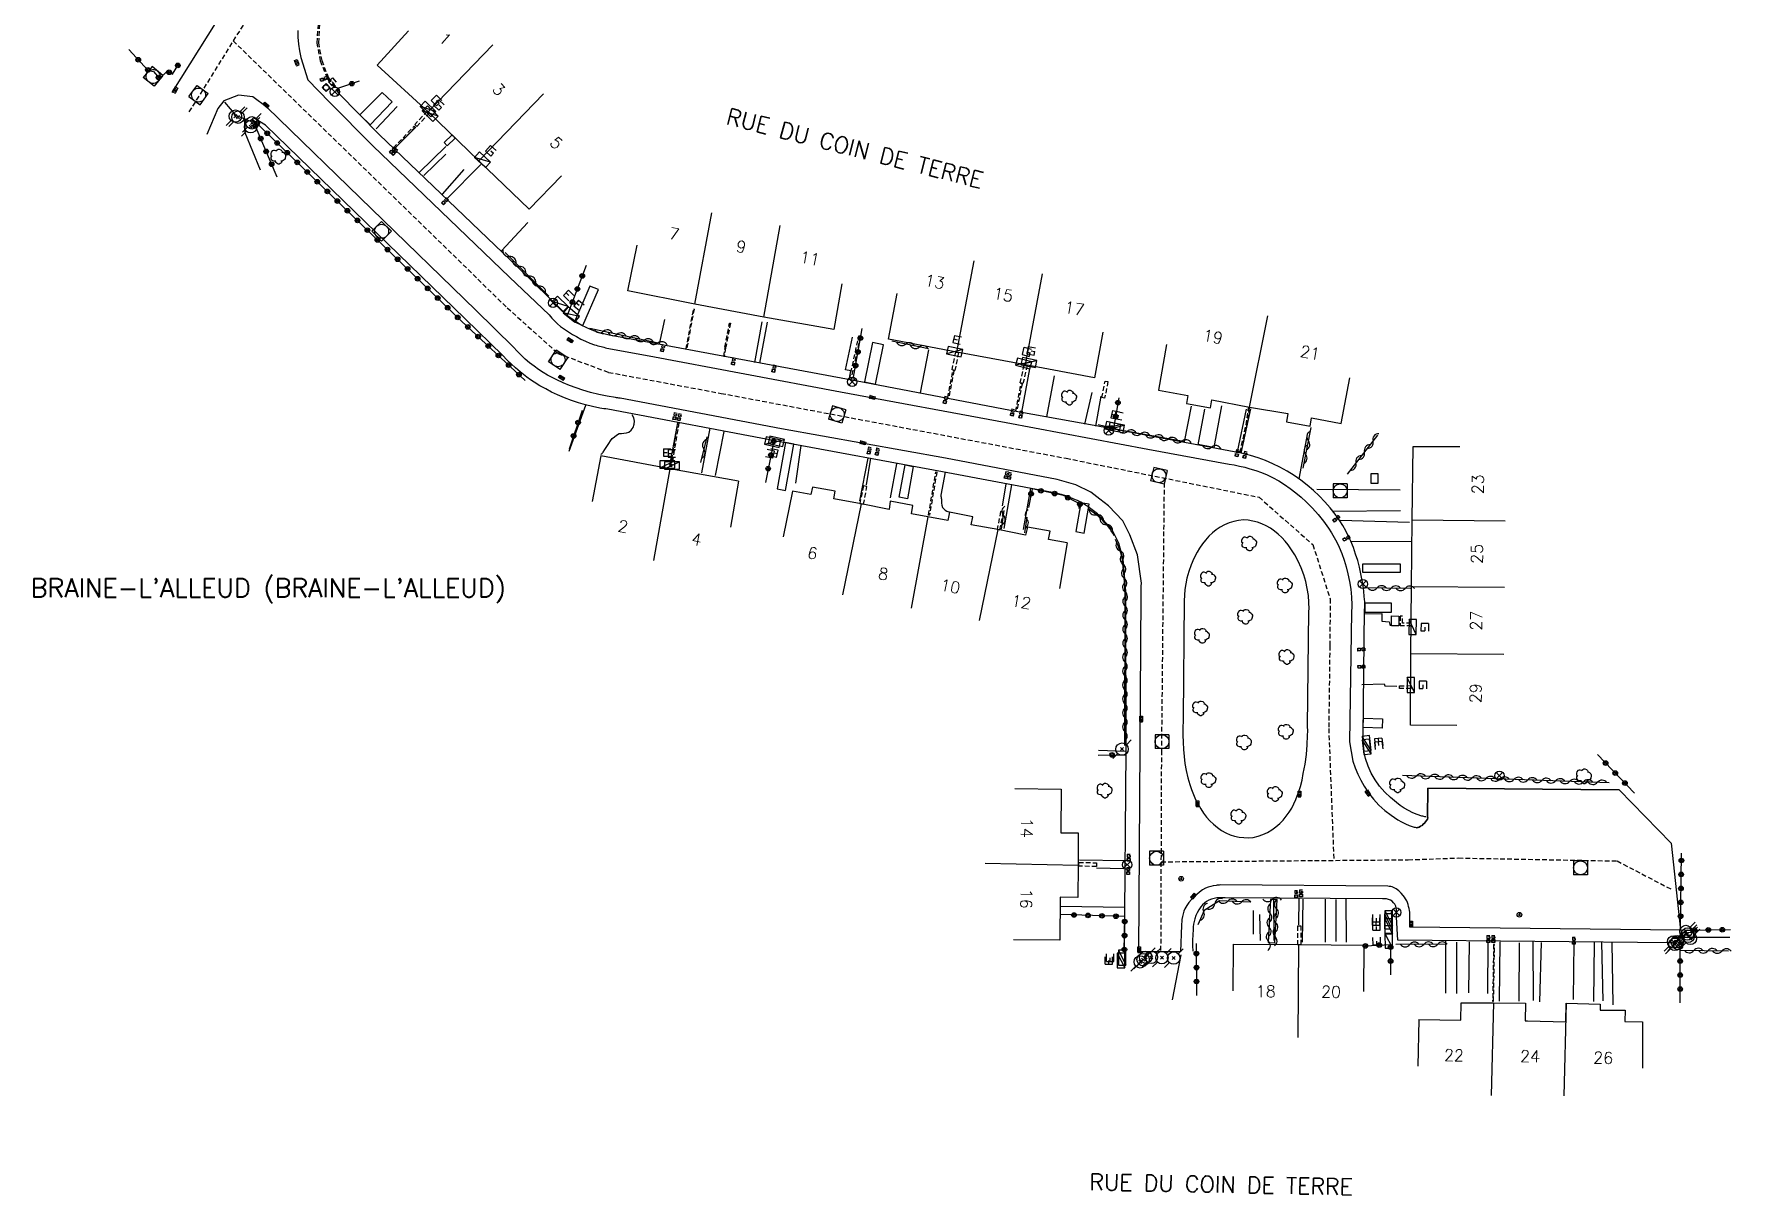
# Model space of a CAD drawing. Header units: millimetres. Extents: x 150015 to 151000, y 151000 to 152000.
# Drawn here: x 150015.1 to 150197.6, y 151672.1 to 151796.9 of the extents above; entities that cross this region are included whole.
import ezdxf
from ezdxf.enums import TextEntityAlignment as Align

# ---------------------------------------------------------------- set-up
doc = ezdxf.new("R2010")
doc.units = ezdxf.units.MM
doc.linetypes.add('DASHED', pattern=[0.75, 0.5, -0.25])
doc.layers.get('0').update_dxf_attribs({"linetype": 'CONTINUOUS'})
for name, color, linetype in [('W0001', 6, 'DASHED'), ('W0006', 2, 'CONTINUOUS'), ('W0008', 7, 'CONTINUOUS'), ('W0014', 7, 'CONTINUOUS'), ('W0015', 2, 'CONTINUOUS'), ('W0017', 7, 'CONTINUOUS'), ('W0061', 7, 'CONTINUOUS'), ('W0100', 7, 'CONTINUOUS'), ('W0105', 7, 'CONTINUOUS'), ('W0112', 1, 'DASHED'), ('W0113', 2, 'DASHED'), ('W0300', 7, 'CONTINUOUS'), ('W0310', 3, 'CONTINUOUS'), ('W0322', 7, 'CONTINUOUS'), ('W0400', 7, 'CONTINUOUS'), ('W0412', 7, 'CONTINUOUS'), ('W0420', 7, 'CONTINUOUS'), ('W0425', 7, 'CONTINUOUS'), ('W0430', 7, 'CONTINUOUS'), ('W0432', 7, 'CONTINUOUS'), ('W0469', 7, 'CONTINUOUS'), ('W0473', 7, 'CONTINUOUS'), ('W0856', 7, 'CONTINUOUS'), ('W0980', 7, 'CONTINUOUS'), ('W0989', 7, 'CONTINUOUS'), ('W0991', 7, 'CONTINUOUS'), ('W1102', 7, 'CONTINUOUS')]:
    doc.layers.add(name, color=color, linetype=linetype)
doc.styles.get("Standard").update_dxf_attribs({"font": 'romans.shx', "width": 0.85})

# ---------------------------------------------------------------- blocks, each defined once
blk = doc.blocks.new('T400')
for p, q in [((-0.15, 0.3), (0.15, 0.3)), ((-0.15, -0.25), (-0.15, 0.3)), ((-0.15, 0.15), (0.15, 0.15)), ((-0.15, 0), (0.15, 0)), ((0.15, 0.3), (0.15, -0.25)), ((-0.15, -0.15), (0.15, -0.15)), ((-0.15, -0.25), (-0.15, -0.3)), ((-0.15, -0.3), (0.15, -0.3)), ((0.15, -0.3), (0.15, -0.25))]:
    blk.add_line(p, q)
blk = doc.blocks.new('T420')
for p, q in [((0.75, 0.75), (-0.75, 0.75)), ((-0.75, 0.75), (-0.75, -0.75)), ((0.75, 0.75), (0.75, -0.75)), ((0.75, -0.75), (-0.75, -0.75))]:
    blk.add_line(p, q)
blk.add_ellipse((0, 0), major_axis=(-0.53, 0.53), ratio=1, start_param=3.926991, end_param=10.210176)
blk = doc.blocks.new('T469')
at = {"color": 0, "linetype": 'Continuous', "flags": 128}
for points in [[(-0.35, 0.35), (0.35, -0.35)], [(-0.35, -0.35), (0.35, 0.35)]]:
    blk.add_lwpolyline(points, dxfattribs=at)
at = {"color": 0, "linetype": 'Continuous'}
blk.add_circle((0, 0), 0.5, dxfattribs=at)
blk = doc.blocks.new('T300')
for p, q in [((-0.8, 0.51), (-0.86, 0.34)), ((-0.86, 0.34), (-0.86, 0.17)), ((-0.86, 0.17), (-0.74, 0.06)), ((-0.69, 0.63), (-0.8, 0.51)), ((-0.8, -0.06), (-0.74, 0.06)), ((-0.74, 0.06), (-0.69, 0.11)), ((-0.57, 0.69), (-0.69, 0.63)), ((-0.46, 0.69), (-0.57, 0.69)), ((-0.29, 0.63), (-0.46, 0.69)), ((-0.29, 0.63), (-0.17, 0.74)), ((-0.23, 0.57), (-0.29, 0.63)), ((-0.17, 0.74), (-0.06, 0.8)), ((-0.06, 0.8), (0.06, 0.8)), ((0.06, 0.8), (0.23, 0.74)), ((0.23, 0.74), (0.34, 0.63)), ((0.34, 0.63), (0.4, 0.51)), ((0.46, 0.46), (0.34, 0.46)), ((0.4, 0.51), (0.4, 0.46)), ((0.57, 0.4), (0.46, 0.46)), ((0.57, 0.4), (0.69, 0.29)), ((0.69, 0.29), (0.74, 0.17)), ((0.74, 0.06), (0.69, -0.17)), ((0.74, 0.17), (0.74, 0.06)), ((-0.8, -0.17), (-0.8, -0.06)), ((-0.8, -0.23), (-0.8, -0.17)), ((-0.74, -0.34), (-0.8, -0.23)), ((-0.69, -0.4), (-0.74, -0.34)), ((-0.51, -0.46), (-0.69, -0.4)), ((-0.4, -0.46), (-0.51, -0.46)), ((-0.4, -0.46), (-0.34, -0.46)), ((-0.34, -0.46), (-0.34, -0.4)), ((-0.34, -0.51), (-0.34, -0.46)), ((-0.29, -0.63), (-0.34, -0.51)), ((-0.17, -0.74), (-0.29, -0.63)), ((-0.06, -0.8), (-0.17, -0.74)), ((0.06, -0.8), (-0.06, -0.8)), ((0.17, -0.74), (0.06, -0.8)), ((0.23, -0.69), (0.17, -0.74)), ((0.29, -0.46), (0.23, -0.46)), ((0.29, -0.63), (0.23, -0.69)), ((0.46, -0.4), (0.29, -0.46)), ((0.34, -0.51), (0.29, -0.63)), ((0.34, -0.51), (0.34, -0.46)), ((0.57, -0.34), (0.46, -0.4)), ((0.63, -0.29), (0.57, -0.34)), ((0.69, -0.17), (0.63, -0.29))]:
    blk.add_line(p, q)
blk = doc.blocks.new('T430')
at = {"flags": 128}
for points in [[(-0.4, 2.1), (0.4, 2.1)], [(-0.4, 2.1), (-0.4, 1.3)], [(0.8, 0.8), (-0.8, 0.8)], [(-0.8, 0.8), (-0.8, 0)], [(0.8, 0.8), (-0.8, 0)], [(-0.8, 0), (0.8, 0)], [(-0.4, 1.7), (0, 1.7)], [(-0.4, 1.3), (0.4, 1.3)], [(0.8, 0), (0.8, 0.8)]]:
    blk.add_lwpolyline(points, dxfattribs=at)
blk = doc.blocks.new('T425')
for p, q in [((-0.15, 0.6), (0.15, 0.6)), ((-0.15, 0.6), (-0.15, 0.3)), ((-0.15, 0.3), (0.15, 0.3)), ((-0.15, 0.15), (0.15, 0.15)), ((-0.15, -0.15), (-0.15, 0.15)), ((0, 0.45), (0.15, 0.45)), ((0.15, 0.45), (0.15, 0.3)), ((0.15, 0.15), (0.15, -0.15)), ((0.15, -0.15), (-0.15, -0.15))]:
    blk.add_line(p, q)
blk.add_ellipse((0, 0), major_axis=(-0.106, 0.106), ratio=1, start_param=3.926991, end_param=10.210176)
blk = doc.blocks.new('T473')
for p, q in [((-0.166667, 0.166667), (0.166667, -0.166667)), ((-0.166667, -0.166667), (0.166667, 0.166667)), ((0.500001, 0.500001), (1.000002, 1.000002)), ((-1.000002, -1.000002), (-0.500001, -0.500001))]:
    blk.add_line(p, q)
blk.add_ellipse((0, 0), major_axis=(0.471405, 0.471405), ratio=1, start_param=5.4977871438, end_param=11.780972451)
blk = doc.blocks.new('T432')
at = {"flags": 128}
for points in [[(-0.4, 2.1), (-0.4, 1.3)], [(-0.39, 2.1), (0.41, 2.1)], [(0.8, 0.8), (-0.8, 0.8)], [(-0.8, 0.8), (-0.8, 0)], [(0.8, 0.8), (-0.8, 0)], [(-0.8, 0), (0.8, 0)], [(-0.4, 1.3), (0.4, 1.3)], [(0, 1.7), (0.4, 1.7)], [(0.4, 1.3), (0.4, 1.7)], [(0.8, 0), (0.8, 0.8)]]:
    blk.add_lwpolyline(points, dxfattribs=at)
blk = doc.blocks.new('T412')
for p, q in [((-0.3, 1.2), (0.3, 1.2)), ((-0.3, 1.2), (-0.3, 0.6)), ((-0.3, 0.6), (0.3, 0.6)), ((-0.3, 0.3), (0.3, 0.3)), ((-0.3, -0.3), (-0.3, 0.3)), ((0, 0.9), (0.3, 0.9)), ((0.3, 0.9), (0.3, 0.6)), ((0.3, 0.3), (0.3, -0.3)), ((0.3, -0.3), (-0.3, -0.3))]:
    blk.add_line(p, q)
blk.add_ellipse((0, 0), major_axis=(0.212, 0.212), ratio=1, start_param=5.497787, end_param=11.780972)
blk = doc.blocks.new('T856')
for p, q in [((-0.125, 0), (0.125, 0)), ((0, 0.125), (0, -0.125))]:
    blk.add_line(p, q)
blk.add_ellipse((0, 0), major_axis=(-0.177, 0.177), ratio=1, start_param=3.9269908, end_param=10.2101761)
blk = doc.blocks.new('t310o')
at = {"color": 0, "linetype": 'Continuous'}
for centre, start, end in [((-0.5, 0.38), 216.8699, 323.1304), ((0.5, -0.37), 36.8699, 143.1303)]:
    blk.add_arc(centre, 0.625, start, end, dxfattribs=at)
blk = doc.blocks.new('t322o')
at = {"color": 0, "linetype": 'Continuous'}
for radius in [0.25, 0.15]:
    blk.add_circle((0, 0), radius, dxfattribs=at)

msp = doc.modelspace()

# ---------------------------------------------------------------- linework, layer by layer
at = {"layer": 'W0001'}
for points in [[(150087.75, 151897.91), (150084.83, 151890.53), (150082.06, 151880.14), (150078.79, 151868.76), (150074.66, 151857.94), (150068.38, 151845.97), (150063.14, 151837.94), (150057.81, 151830.46), (150055.17, 151828.43), (150050.96, 151821.24), (150050.29, 151818.23), (150031.74, 151788.48)], [(150036.53, 151796.17), (150066.01, 151767.47), (150071.46, 151762.56), (150076.91, 151760.53), (150089.01, 151758.27), (150126.12, 151751.29), (150146.87, 151747.1), (150152.65, 151742.01), (150154.52, 151736.16), (150154.48, 151731.11), (150154.36, 151722.24), (150154.91, 151708.05)], [(150136.32, 151698.37), (150136.4, 151719.65), (150136.7, 151749.15)], [(150136.35, 151707.9), (150162.9, 151708.12), (150168.32, 151708.31), (150185.38, 151707.99), (150191.16, 151704.97)]]:
    msp.add_lwpolyline(points, dxfattribs=at)
at = {"layer": 'W0006'}
msp.add_lwpolyline([(150185.61, 151715.65), (150165.01, 151715.82), (150165, 151712.67), (150165.01, 151712.66), (150165.02, 151712.64), (150165.02, 151712.63), (150165.03, 151712.61), (150164.97, 151712.47), (150164.88, 151712.33), (150164.76, 151712.2), (150164.65, 151712.07), (150164.53, 151711.95), (150164.4, 151711.82), (150164.25, 151711.72), (150164.1, 151711.63), (150164.04, 151711.61), (150163.98, 151711.59), (150163.91, 151711.58), (150163.85, 151711.57)], dxfattribs=at)
at = {"layer": 'W0008'}
for points in [[(150029.98, 151790.62), (150038.49, 151804.24)], [(150043.47, 151797.29), (150043.49, 151796.56), (150043.55, 151795.83), (150043.66, 151795.11), (150043.81, 151794.4), (150044.57, 151791.98), (150046.89, 151789.57), (150051.55, 151784.88), (150066.24, 151770.76), (150070.5, 151766.7), (150070.8, 151766.37), (150071.1, 151766.06), (150071.42, 151765.76), (150071.75, 151765.47), (150072.16, 151765.17), (150072.59, 151764.88), (150073.02, 151764.61), (150073.47, 151764.37), (150073.93, 151764.11), (150074.41, 151763.88), (150074.9, 151763.68), (150075.4, 151763.49), (150075.58, 151763.44), (150075.75, 151763.39), (150075.92, 151763.34), (150076.1, 151763.3), (150076.25, 151763.26), (150076.41, 151763.22), (150076.56, 151763.18), (150076.72, 151763.14), (150081.28, 151762.3), (150101.85, 151758.45), (150119.66, 151755.12), (150134.9, 151752.27), (150143.64, 151750.67), (150144.21, 151750.57), (150144.78, 151750.45), (150145.34, 151750.32), (150145.89, 151750.16), (150146.52, 151749.97), (150147.13, 151749.75), (150147.74, 151749.5), (150148.33, 151749.22), (150148.98, 151748.86), (150149.62, 151748.46), (150150.23, 151748.04), (150150.83, 151747.58), (150151.4, 151747.1), (150151.95, 151746.59), (150152.61, 151745.94), (150153.23, 151745.25), (150153.81, 151744.52), (150154.35, 151743.77), (150154.67, 151743.28), (150154.96, 151742.77), (150155.24, 151742.26), (150155.49, 151741.73), (150155.78, 151741.04), (150156.04, 151740.33), (150156.25, 151739.61), (150156.43, 151738.88), (150156.61, 151738.05), (150156.74, 151737.22), (150156.82, 151736.37), (150156.85, 151735.52), (150156.84, 151735.33), (150156.83, 151735.14), (150156.82, 151734.95), (150156.81, 151734.76), (150156.61, 151720.81), (150156.97, 151718.71), (150157.22, 151718.02), (150157.5, 151717.34), (150157.81, 151716.68), (150158.16, 151716.03), (150158.64, 151715.31), (150159.17, 151714.63), (150159.76, 151714), (150160.4, 151713.42), (150161.08, 151712.9), (150161.81, 151712.43), (150162.2, 151712.2), (150162.61, 151712), (150163.03, 151711.82), (150163.46, 151711.66), (150163.56, 151711.64), (150163.65, 151711.61), (150163.75, 151711.59), (150163.85, 151711.57), (150163.91, 151711.58), (150163.98, 151711.59), (150164.04, 151711.61), (150164.1, 151711.63), (150164.25, 151711.72), (150164.4, 151711.82), (150164.53, 151711.95), (150164.65, 151712.07), (150164.76, 151712.2), (150164.88, 151712.33), (150164.97, 151712.47), (150165.03, 151712.61), (150165.02, 151712.63), (150165.02, 151712.64), (150165.01, 151712.66), (150165, 151712.67), (150165.01, 151715.82), (150185.61, 151715.65), (150191.2, 151709.89), (150192.19, 151700.54), (150163.1, 151700.86), (150163.1, 151702.37), (150163.09, 151702.44), (150163.07, 151702.52), (150163.05, 151702.59), (150163.04, 151702.67), (150163, 151702.88), (150162.96, 151703.09), (150162.9, 151703.3), (150162.84, 151703.51), (150162.75, 151703.72), (150162.63, 151703.91), (150162.51, 151704.1), (150162.37, 151704.27), (150162.15, 151704.54), (150161.91, 151704.78), (150161.63, 151704.98), (150161.33, 151705.15), (150161.18, 151705.2), (150161.03, 151705.24), (150160.88, 151705.26), (150160.72, 151705.28), (150142.68, 151705.41), (150142.57, 151705.4), (150142.46, 151705.38), (150142.35, 151705.37), (150142.24, 151705.35), (150141.95, 151705.31), (150141.67, 151705.24), (150141.38, 151705.16), (150141.11, 151705.06), (150140.77, 151704.87), (150140.46, 151704.65), (150140.17, 151704.4), (150139.9, 151704.13), (150139.6, 151703.85), (150139.33, 151703.54), (150139.09, 151703.21), (150138.88, 151702.86), (150138.78, 151702.58), (150138.69, 151702.3), (150138.63, 151702.01), (150138.58, 151701.71), (150138.56, 151701.56), (150138.55, 151701.4), (150138.54, 151701.25), (150138.53, 151701.09), (150138.43, 151698.23), (150133.94, 151698.21), (150134.08, 151720.27), (150134.18, 151736.58), (150134.18, 151736.9), (150134.19, 151737.22), (150134.2, 151737.54), (150134.22, 151737.86), (150133.81, 151740.92), (150132.97, 151743.04), (150132.22, 151744.57), (150130.69, 151746.18), (150129.73, 151746.91), (150128.78, 151747.63), (150127.16, 151748.44), (150125.15, 151748.99), (150113.13, 151751.29), (150095.52, 151754.47), (150091.18, 151755.29), (150086.83, 151756.1), (150082.49, 151756.92), (150078.14, 151757.74), (150078.02, 151757.76), (150077.89, 151757.78), (150077.76, 151757.8), (150077.64, 151757.82), (150076.75, 151757.97), (150075.86, 151758.16), (150074.98, 151758.37), (150074.12, 151758.62), (150073.41, 151758.86), (150072.71, 151759.12), (150072.02, 151759.41), (150071.34, 151759.72), (150070.84, 151759.97), (150070.34, 151760.24), (150069.86, 151760.52), (150069.38, 151760.83), (150068.89, 151761.18), (150068.41, 151761.55), (150067.95, 151761.95), (150067.51, 151762.36), (150067.09, 151762.8), (150066.69, 151763.25), (150062.64, 151767.21), (150040.18, 151788.99), (150038.63, 151790.16), (150037.11, 151790.32), (150035.52, 151789.74), (150034.87, 151788.9), (150033.7, 151786.11)]]:
    msp.add_lwpolyline(points, dxfattribs=at)
at = {"layer": 'W0014'}
for points in [[(150164.8, 151712.73), (150164.7, 151712.75), (150164.59, 151712.77), (150164.49, 151712.79), (150164.38, 151712.82), (150163.89, 151712.98), (150163.4, 151713.18), (150162.94, 151713.41), (150162.49, 151713.67), (150162.06, 151713.96), (150161.64, 151714.28), (150160.99, 151714.8), (150160.38, 151715.38), (150159.84, 151716.02), (150159.35, 151716.7), (150158.94, 151717.43), (150158.6, 151718.19), (150158.33, 151718.99), (150158.14, 151719.8), (150158.09, 151720.22), (150158.06, 151720.64), (150158.06, 151721.06), (150158.07, 151721.48), (150158.22, 151735.02), (150158.23, 151735.23), (150158.23, 151735.43), (150158.23, 151735.64), (150158.23, 151735.85), (150158.19, 151736.42), (150158.14, 151736.99), (150158.06, 151737.56), (150157.97, 151738.13), (150157.83, 151738.86), (150157.67, 151739.57), (150157.48, 151740.29), (150157.26, 151740.99), (150157.01, 151741.69), (150156.74, 151742.37), (150156.47, 151742.94), (150156.19, 151743.5), (150155.88, 151744.05), (150155.55, 151744.58), (150155.05, 151745.29), (150154.52, 151745.97), (150153.95, 151746.62), (150153.35, 151747.24), (150152.71, 151747.83), (150152.05, 151748.39), (150151.35, 151748.93), (150150.63, 151749.44), (150149.88, 151749.91), (150149.1, 151750.34), (150148.34, 151750.71), (150147.56, 151751.04), (150146.76, 151751.34), (150145.95, 151751.59), (150145.51, 151751.71), (150145.08, 151751.82), (150144.64, 151751.92), (150144.2, 151752), (150129.15, 151754.8), (150120.13, 151756.43), (150103.47, 151759.61), (150082.05, 151763.58), (150076.97, 151764.53), (150076.82, 151764.56), (150076.68, 151764.59), (150076.53, 151764.62), (150076.38, 151764.66), (150076.27, 151764.68), (150076.16, 151764.71), (150076.05, 151764.74), (150075.94, 151764.77), (150075.44, 151764.94), (150074.96, 151765.13), (150074.48, 151765.34), (150074.02, 151765.58), (150073.55, 151765.86), (150073.09, 151766.16), (150072.64, 151766.49), (150072.22, 151766.84), (150067.19, 151771.79), (150052.22, 151786.12), (150047.88, 151790.52)], [(150132.38, 151698.07), (150132.59, 151719.86), (150132.55, 151736.03), (150132.55, 151736.3), (150132.54, 151736.63), (150132.54, 151736.79), (150132.53, 151737), (150132.26, 151740.39), (150131.79, 151742.15), (150131.03, 151743.68), (150129.51, 151745.3), (150128.64, 151745.96), (150128.49, 151746.06), (150128.35, 151746.16), (150128.2, 151746.26), (150128.05, 151746.36), (150127.69, 151746.56), (150127.33, 151746.74), (150126.95, 151746.91), (150126.57, 151747.07), (150126.1, 151747.24), (150125.62, 151747.38), (150125.13, 151747.5), (150124.64, 151747.6), (150112.83, 151749.82), (150095.35, 151753.07), (150076.83, 151756.56), (150076.62, 151756.59), (150076.4, 151756.62), (150076.19, 151756.65), (150075.97, 151756.69), (150075.19, 151756.84), (150074.42, 151757.03), (150073.66, 151757.26), (150072.91, 151757.51), (150072.16, 151757.79), (150071.43, 151758.11), (150070.78, 151758.41), (150070.15, 151758.74), (150069.52, 151759.09), (150068.91, 151759.46), (150068.52, 151759.73), (150068.13, 151760.01), (150067.75, 151760.3), (150067.38, 151760.6), (150066.89, 151761.01), (150066.42, 151761.44), (150065.96, 151761.88), (150065.52, 151762.34), (150061.49, 151766.3), (150040.01, 151787.11), (150038.71, 151787.9), (150038.33, 151787.53), (150036.86, 151788.14), (150035.64, 151789.59)], [(150191.25, 151699.18), (150161.78, 151699.46), (150161.65, 151701.94), (150161.66, 151702.04), (150161.66, 151702.14), (150161.66, 151702.24), (150161.66, 151702.33), (150161.66, 151702.54), (150161.65, 151702.74), (150161.62, 151702.94), (150161.57, 151703.13), (150161.47, 151703.33), (150161.34, 151703.5), (150161.18, 151703.65), (150161, 151703.77), (150160.8, 151703.86), (150160.59, 151703.91), (150160.38, 151703.93), (150160.16, 151703.91), (150143.23, 151704.02), (150143.08, 151704.03), (150142.93, 151704.03), (150142.78, 151704.04), (150142.62, 151704.03), (150142.33, 151704.01), (150142.04, 151703.97), (150141.76, 151703.89), (150141.48, 151703.79), (150141.23, 151703.64), (150141, 151703.46), (150140.78, 151703.26), (150140.59, 151703.04), (150140.38, 151702.75), (150140.21, 151702.43), (150140.06, 151702.11), (150139.95, 151701.77), (150139.88, 151701.48), (150139.83, 151701.2), (150139.8, 151700.91), (150139.78, 151700.62), (150139.73, 151700.04), (150139.71, 151699.46), (150139.72, 151698.88), (150139.76, 151698.3)]]:
    msp.add_lwpolyline(points, dxfattribs=at)
at = {"layer": 'W0015'}
msp.add_lwpolyline([(150152.1, 151721.98), (150152.09, 151722.45), (150152.24, 151734.86), (150152.25, 151735.1), (150152.25, 151735.33), (150152.24, 151735.56), (150152.24, 151735.79), (150152.17, 151736.55), (150152.06, 151737.3), (150151.9, 151738.04), (150151.68, 151738.77), (150151.41, 151739.5), (150151.09, 151740.21), (150150.72, 151740.89), (150150.29, 151741.54), (150149.99, 151741.97), (150149.66, 151742.38), (150149.31, 151742.77), (150148.92, 151743.13), (150148.52, 151743.46), (150148.09, 151743.77), (150147.65, 151744.03), (150147.18, 151744.24), (150146.7, 151744.42), (150146.2, 151744.54), (150145.69, 151744.62), (150145.18, 151744.66), (150144.66, 151744.6), (150144.15, 151744.5), (150143.65, 151744.35), (150143.16, 151744.15), (150142.7, 151743.9), (150142.26, 151743.61), (150141.85, 151743.27), (150141.47, 151742.9), (150141.11, 151742.5), (150140.78, 151742.08), (150140.48, 151741.64), (150140.22, 151741.18), (150139.87, 151740.51), (150139.56, 151739.83), (150139.31, 151739.12), (150139.11, 151738.4), (150138.99, 151737.79), (150138.89, 151737.18), (150138.84, 151736.57), (150138.82, 151735.95), (150138.7, 151723.43), (150138.69, 151723.15), (150138.69, 151722.86), (150138.68, 151722.57), (150138.68, 151722.28), (150138.68, 151721.52), (150138.69, 151720.75), (150138.73, 151719.99), (150138.8, 151719.22), (150138.9, 151718.46), (150139.04, 151717.7), (150139.22, 151716.94), (150139.44, 151716.2), (150139.61, 151715.66), (150139.82, 151715.12), (150140.05, 151714.6), (150140.31, 151714.1), (150140.6, 151713.6), (150140.91, 151713.13), (150141.23, 151712.7), (150141.59, 151712.3), (150141.97, 151711.93), (150142.39, 151711.59), (150142.83, 151711.28), (150143.29, 151711.01), (150143.75, 151710.81), (150144.23, 151710.66), (150144.72, 151710.55), (150145.22, 151710.5), (150145.72, 151710.49), (150146.22, 151710.52), (150146.76, 151710.65), (150147.27, 151710.83), (150147.77, 151711.05), (150148.24, 151711.33), (150148.68, 151711.65), (150149.09, 151712.01), (150149.45, 151712.39), (150149.79, 151712.8), (150150.1, 151713.22), (150150.38, 151713.67), (150150.62, 151714.13), (150150.84, 151714.61), (150151.09, 151715.29), (150151.31, 151715.99), (150151.49, 151716.69), (150151.63, 151717.4), (150151.82, 151718.41), (150151.96, 151719.43), (150152.05, 151720.46), (150152.09, 151721.48)], close=True, dxfattribs=at)
at = {"layer": 'W0017'}
for points in [[(150054.17, 151789.1), (150051.91, 151786.7)], [(150053.89, 151784.61), (150056.16, 151786.88)], [(150056.55, 151782.01), (150059.4, 151784.82)], [(150057.03, 151781.68), (150059.39, 151783.98)], [(150059.48, 151779.15), (150063.18, 151782.89)], [(150059.04, 151779.68), (150061.38, 151782.34)], [(150065.4, 151773.6), (150068.23, 151776.64)], [(150082.37, 151763.55), (150082.94, 151766.22)], [(150092.63, 151761.58), (150093.42, 151765.97)], [(150093.18, 151761.5), (150094, 151765.94)], [(150102.81, 151759.9), (150102.98, 151760.68), (150102.39, 151760.79), (150103.13, 151764.32)], [(150110.47, 151758.31), (150111.34, 151762.95)], [(150121.35, 151756.26), (150122.23, 151760.89)], [(150124.04, 151755.76), (150124.87, 151760.16)], [(150074.42, 151756.98), (150072.64, 151752.01)], [(150128.13, 151754.97), (150128.91, 151758.35)], [(150129.32, 151754.74), (150129.89, 151757.97)], [(150142.03, 151752.45), (150142.87, 151756.93)], [(150076.08, 151751.69), (150076.14, 151751.75), (150076.2, 151751.82), (150076.26, 151751.88), (150076.33, 151751.94), (150076.52, 151752.25), (150076.72, 151752.56), (150076.92, 151752.87), (150077.11, 151753.17), (150077.31, 151753.4), (150077.53, 151753.61), (150077.77, 151753.79), (150078.03, 151753.94), (150078.3, 151753.96), (150078.56, 151753.99), (150078.82, 151754.03), (150079.07, 151754.08), (150079.35, 151754.31), (150079.56, 151754.6), (150079.67, 151754.94), (150079.7, 151755.29), (150079.62, 151755.64), (150079.46, 151755.96)], [(150084.33, 151755.1), (150083.45, 151750.53)], [(150139.58, 151756.88), (150138.82, 151753.07)], [(150140.33, 151752.73), (150141.02, 151756.56)], [(150144.56, 151751.97), (150145.51, 151756.57)], [(150144.95, 151751.85), (150146, 151756.6)], [(150087.8, 151754.51), (150086.89, 151749.72)], [(150088.42, 151749.44), (150089.33, 151754.17)], [(150151.19, 151749.07), (150152.11, 151754.01)], [(150097.59, 151752.65), (150097, 151748.61)], [(150104.8, 151751.29), (150103.89, 151746.73)], [(150105.09, 151751.3), (150104.61, 151748.42)], [(150107.86, 151750.7), (150107.2, 151747.02)], [(150113.1, 151749.78), (150112.64, 151747.31), (150112.65, 151747.21), (150112.67, 151747.11), (150112.69, 151747.01), (150112.71, 151746.91), (150112.7, 151746.68), (150112.72, 151746.45), (150112.76, 151746.23), (150112.82, 151746.01), (150112.95, 151745.84), (150113.11, 151745.7), (150113.29, 151745.59), (150113.49, 151745.52)], [(150119.64, 151748.51), (150119.23, 151746.18)], [(150120.24, 151748.42), (150119.42, 151743.75)], [(150122.29, 151748.06), (150121.5, 151743.64)], [(150162.04, 151747.87), (150153.08, 151747.92)], [(150154.79, 151745.59), (150162.1, 151745.66)], [(150163.06, 151744.38), (150155.59, 151744.6)], [(150156.74, 151742.37), (150163.22, 151742.33)], [(150158.25, 151734.55), (150160.09, 151734.6), (150160.09, 151733.77), (150160.87, 151733.71), (150160.96, 151733.26)], [(150157.94, 151726.96), (150160.32, 151727.05), (150160.38, 151726.81), (150161.7, 151726.8)], [(150132.54, 151708), (150127.57, 151708.08)], [(150132.34, 151707.15), (150129.38, 151707.23)], [(150148.5, 151699.44), (150148.46, 151703.97)], [(150151.14, 151703.97), (150151.12, 151701.12)], [(150132.44, 151702.98), (150125.48, 151703.11)], [(150146.24, 151702.67), (150146.23, 151700.13)], [(150147.02, 151699.43), (150146.94, 151702.24)], [(150151.55, 151699.27), (150151.6, 151703.89)], [(150153.97, 151703.88), (150153.97, 151699.27)], [(150155.18, 151699.32), (150155.18, 151703.84)], [(150156.19, 151703.94), (150156.25, 151699.27)], [(150166.92, 151699.37), (150166.92, 151693.77)], [(150168.15, 151693.74), (150168.13, 151699.25)], [(150169.47, 151699.3), (150169.4, 151693.8)], [(150171.47, 151693.75), (150171.51, 151699.3)], [(150172.75, 151699.31), (150172.68, 151692.93)], [(150174.85, 151692.91), (150174.87, 151699.19)], [(150176.32, 151699.32), (150176.35, 151692.99)], [(150177.08, 151692.83), (150177.25, 151699.21)], [(150180.73, 151699.27), (150180.64, 151693.09)], [(150182.86, 151692.88), (150182.96, 151699.21)], [(150183.7, 151699.21), (150183.84, 151692.96)], [(150184.94, 151692.53), (150184.86, 151699.23)]]:
    msp.add_lwpolyline(points, dxfattribs=at)
for points in [[(150105.63, 151759.27), (150106.48, 151763.49), (150105.3, 151763.73), (150104.45, 151759.51)], [(150109.68, 151750.42), (150109.04, 151746.93), (150108.15, 151747.1), (150108.8, 151750.58)]]:
    msp.add_lwpolyline(points, close=True, dxfattribs=at)
at = {"layer": 'W0061'}
for points in [[(150037.74, 151787.74), (150037.8, 151786.31), (150039.43, 151782.32)], [(150129.6, 151719.89), (150132.5, 151719.81)], [(150191.41, 151699.78), (150197.49, 151699.8)], [(150138.47, 151697.91), (150137.53, 151693.06)]]:
    msp.add_lwpolyline(points, dxfattribs=at)
at = {"layer": 'W0100'}
for points in [[(150055.4, 151797.26), (150052.02, 151793.57), (150057.51, 151788.55), (150062.95, 151783.29), (150068.35, 151778.06), (150071.83, 151781.65)], [(150102.01, 151770.05), (150101.14, 151765.13), (150093.6, 151766.47), (150086.18, 151767.85), (150078.98, 151769.29), (150079.97, 151774.2)], [(150136.93, 151763.53), (150136.05, 151758.61), (150139.21, 151758.04), (150139.06, 151757.19), (150141.63, 151756.72), (150141.79, 151757.57), (150145.85, 151756.8), (150149.98, 151756.12), (150149.83, 151755.21), (150152.35, 151754.74), (150152.5, 151755.65), (150155.7, 151755.03), (150156.62, 151759.94)], [(150076.07, 151751.56), (150075.14, 151746.65)], [(150090.89, 151748.83), (150083.49, 151750.14), (150076.07, 151751.56)], [(150168.15, 151722.57), (150163.15, 151722.59), (150163.19, 151730.29), (150163.26, 151737.52), (150163.34, 151744.66), (150163.46, 151752.54), (150168.46, 151752.54)], [(150090.89, 151748.83), (150090.02, 151743.9)], [(150098.83, 151748.2), (150098.65, 151747.38)], [(150126.24, 151742.21), (150124.21, 151742.57), (150124.4, 151743.44), (150121.95, 151743.9), (150121.76, 151743.02), (150118.78, 151743.64), (150115.9, 151744.12), (150116.08, 151745), (150113.57, 151745.48), (150113.39, 151744.6), (150111.25, 151745), (150109.5, 151745.32), (150109.64, 151746.21), (150107.21, 151746.66), (150107.07, 151745.77), (150104.09, 151746.38), (150101.14, 151746.92), (150101.28, 151747.77), (150098.83, 151748.2)], [(150096.68, 151747.75), (150095.67, 151742.86)], [(150098.65, 151747.38), (150096.68, 151747.75)], [(150126.24, 151742.21), (150125.39, 151737.28)], [(150120.59, 151715.77), (150125.59, 151715.72), (150125.54, 151711.02), (150127.43, 151711.01), (150127.4, 151707.51), (150127.38, 151704.06), (150125.49, 151704.08), (150125.45, 151699.48), (150120.45, 151699.52)], [(150144.07, 151694.04), (150144.13, 151699.03), (150151.12, 151699), (150158.15, 151698.94), (150158.11, 151693.94)], [(150164.04, 151690.94), (150168.58, 151690.86), (150168.61, 151692.74), (150172.09, 151692.72), (150175.53, 151692.69), (150175.49, 151690.79), (150175.74, 151690.79), (150179.85, 151690.71), (150179.9, 151692.69), (150183.56, 151692.6), (150183.55, 151691.96), (150186.23, 151691.94), (150186.2, 151690.72), (150188.12, 151690.71), (150188.12, 151685.71)], [(150164.04, 151690.94), (150163.95, 151685.94)]]:
    msp.add_lwpolyline(points, dxfattribs=at)
at = {"layer": 'W0105'}
for points in [[(150050.17, 151788.22), (150051.28, 151787.14), (150053.62, 151789.63), (150052.56, 151790.62)], [(150059.21, 151785.24), (150059.54, 151784.89), (150060.41, 151785.72), (150060.08, 151786.06)], [(150074.15, 151765.56), (150075.82, 151769.42), (150074.9, 151769.81), (150073.23, 151765.95)], [(150095.94, 151752.98), (150095.04, 151747.99), (150095.93, 151747.83), (150096.83, 151752.82)], [(150158.93, 151748.57), (150158.93, 151749.64), (150159.63, 151749.64), (150159.63, 151748.58)], [(150127.71, 151746.51), (150127.17, 151743.4), (150128.05, 151743.24), (150128.6, 151746.36)], [(150157.98, 151739.05), (150162.07, 151739.05), (150162.07, 151739.9), (150157.99, 151739.9)], [(150158.25, 151734.76), (150161.13, 151734.75), (150161.13, 151735.7), (150158.25, 151735.71)], [(150161.11, 151733.28), (150161.12, 151734.34), (150161.92, 151734.33), (150161.91, 151733.28)], [(150158.11, 151723.34), (150160.13, 151723.28), (150160.1, 151722.28), (150158.08, 151722.34)]]:
    msp.add_lwpolyline(points, close=True, dxfattribs=at)
at = {"layer": 'W0112'}
for points in [[(150104.31, 151748.33), (150103.93, 151746.42), (150104.33, 151746.34), (150104.7, 151748.26)], [(150119.07, 151745.55), (150118.7, 151743.66), (150118.99, 151743.6), (150119.37, 151745.49)], [(150162.03, 151734.3), (150162.03, 151733.32), (150163.22, 151733.32), (150163.22, 151733.57), (150162.28, 151733.57), (150162.28, 151734.3)], [(150161.97, 151726.83), (150163.19, 151726.84), (150163.19, 151726.54), (150161.97, 151726.53)], [(150151, 151700.97), (150151.01, 151699.01), (150151.41, 151699.02), (150151.4, 151700.98)]]:
    msp.add_lwpolyline(points, close=True, dxfattribs=at)
at = {"layer": 'W0113'}
for points in [[(150047.9, 151790.56), (150046.66, 151792.13), (150045.93, 151794.01), (150045.55, 151795.96), (150045.7, 151797.99), (150046.3, 151799.9), (150046.96, 151801.8), (150056.58, 151819.41), (150056.7, 151819.35), (150047.08, 151801.75), (150046.43, 151799.86), (150045.83, 151797.97), (150045.69, 151795.97), (150046.06, 151794.05), (150046.77, 151792.2), (150048, 151790.64)], [(150056.27, 151786.98), (150057.63, 151788.39), (150057.41, 151788.6), (150056.06, 151787.19)], [(150053.76, 151784.68), (150056, 151787.01), (150056.11, 151786.91), (150053.87, 151784.58)], [(150085.25, 151763.04), (150086.05, 151767.35), (150086.1, 151767.34), (150085.3, 151763.03)], [(150089.41, 151763.25), (150089.91, 151765.83), (150090.01, 151765.81), (150089.51, 151763.23)], [(150102.82, 151759.77), (150103.82, 151764.45), (150103.97, 151764.42), (150102.97, 151759.74)], [(150089.3, 151762.23), (150089.45, 151763.17), (150089.5, 151763.16), (150089.35, 151762.22)], [(150113.85, 151760.79), (150114.24, 151762.71), (150114.53, 151762.65), (150114.15, 151760.73)], [(150113.39, 151757.81), (150113.95, 151760.72), (150114.05, 151760.7), (150113.48, 151757.79)], [(150121.18, 151759.39), (150121.62, 151761.34), (150121.92, 151761.27), (150121.48, 151759.33)], [(150120.7, 151756.34), (150121.28, 151759.33), (150121.38, 151759.31), (150120.8, 151756.33)], [(150129.96, 151757.81), (150130.32, 151759.59), (150130.62, 151759.53), (150130.26, 151757.75)], [(150084.46, 151755.11), (150083.68, 151750.38), (150083.58, 151750.4), (150084.36, 151755.13)], [(150144.83, 151751.93), (150145.47, 151754.9), (150145.73, 151756.73), (150145.82, 151756.72), (150145.56, 151754.88), (150144.93, 151751.91)], [(150111.32, 151745.19), (150112.11, 151749.83), (150112.21, 151749.81), (150111.42, 151745.18)], [(150129.38, 151707.4), (150127.48, 151707.43), (150127.48, 151707.83), (150129.38, 151707.8)], [(150172.1, 151699.02), (150171.99, 151692.9), (150172.09, 151692.9), (150172.2, 151699.02)]]:
    msp.add_lwpolyline(points, close=True, dxfattribs=at)
at = {"layer": 'W0310'}
for points in [[(150065.8, 151773.4), (150070.48, 151768.73)], [(150082.24, 151763.67), (150074.89, 151765.26)], [(150111.3, 151763.04), (150107.38, 151763.88)], [(150087.46, 151753.58), (150086.78, 151750.83)], [(150138.76, 151753.09), (150131.94, 151754.32), (150131.21, 151754.48)], [(150152.43, 151754.6), (150151.58, 151750.23)], [(150156.37, 151749.59), (150159.63, 151753.79)], [(150141.78, 151752.5), (150140.31, 151752.78)], [(150119.16, 151743.65), (150119.47, 151745.69)], [(150121.91, 151744.97), (150121.64, 151743.28)], [(150131.28, 151742.95), (150131.25, 151743.02), (150131.21, 151743.1), (150131.17, 151743.17), (150131.13, 151743.24), (150130.98, 151743.49), (150130.81, 151743.73), (150130.63, 151743.96), (150130.44, 151744.18), (150130.24, 151744.4), (150130.03, 151744.62), (150129.82, 151744.82), (150129.59, 151745.03), (150129.37, 151745.22), (150129.14, 151745.4), (150128.9, 151745.58), (150128.65, 151745.75)], [(150132.43, 151720.41), (150132.47, 151736.56), (150132.46, 151736.9), (150132.45, 151737.22), (150132.42, 151737.55), (150132.4, 151737.88), (150132.35, 151738.57), (150132.29, 151739.25), (150132.23, 151739.94), (150132.13, 151740.62), (150131.99, 151741.11), (150131.83, 151741.59), (150131.64, 151742.07), (150131.43, 151742.54)], [(150163.17, 151737.3), (150158.08, 151737.36)], [(150184.52, 151716.4), (150162.28, 151717.18)], [(150145.99, 151703.55), (150142.61, 151703.71), (150140.98, 151702.68), (150140.29, 151701.14)], [(150167.07, 151699.05), (150161.59, 151699)], [(150197.35, 151698.3), (150192.13, 151698.38)]]:
    msp.add_lwpolyline(points, dxfattribs=at)
msp.add_lwpolyline([(150148.11, 151703.86), (150147.85, 151699.23), (150148.55, 151699.2), (150148.8, 151703.83)], close=True, dxfattribs=at)
at = {"layer": 'W0322'}
for points in [[(150025.29, 151795.23), (150027.39, 151793), (150027.96, 151792.89), (150028.59, 151792.14), (150029.43, 151792.91), (150029.99, 151792.6), (150030.69, 151793.7)], [(150050.09, 151791.85), (150047.87, 151791.07)], [(150041.26, 151781.52), (150038.6, 151787.77), (150061.08, 151766.05), (150067.93, 151759.66)], [(150072.49, 151766.69), (150074.53, 151772.07)], [(150103.2, 151759.78), (150104.18, 151765.25)], [(150131.78, 151757.79), (150131.21, 151754.48), (150129.58, 151754.89)], [(150074.06, 151756.41), (150072.66, 151752.28)], [(150094.68, 151753.15), (150093.77, 151748.7)], [(150127.51, 151745.88), (150127.61, 151746.38), (150125.82, 151747.3), (150122.46, 151747.99), (150122.06, 151746)], [(150129.55, 151719.38), (150132.51, 151719.4)], [(150187.26, 151715.28), (150183.26, 151719.43)], [(150192.19, 151700.54), (150192.3, 151708.83)], [(150132.37, 151698.28), (150132.43, 151702.01), (150125.47, 151702.23)], [(150192.19, 151700.54), (150197.56, 151700.61)], [(150140.12, 151699.11), (150140.15, 151693.53)], [(150158.28, 151698.86), (150161.01, 151699.02), (150161.01, 151695.73)], [(150192.16, 151692.72), (150192.17, 151698.6)]]:
    msp.add_lwpolyline(points, dxfattribs=at)
at = {"layer": 'W1102'}
for points in [[(150057.51, 151788.55), (150064.46, 151795.74)], [(150062.95, 151783.29), (150069.91, 151790.47)], [(150086.18, 151767.85), (150088.01, 151777.68)], [(150093.6, 151766.47), (150095.35, 151776.32)], [(150114.37, 151762.7), (150116.21, 151772.53)], [(150121.75, 151761.32), (150123.59, 151771.14)], [(150130.08, 151764.84), (150129.16, 151759.93), (150121.75, 151761.32), (150114.37, 151762.7), (150107.01, 151764.09), (150107.94, 151769)], [(150145.85, 151756.8), (150147.83, 151766.61)], [(150083.49, 151750.14), (150081.74, 151740.29)], [(150104.09, 151746.38), (150102.08, 151736.59)], [(150111.25, 151745), (150109.44, 151735.16)], [(150163.34, 151744.66), (150173.34, 151744.55)], [(150118.78, 151743.64), (150116.75, 151733.85)], [(150163.26, 151737.52), (150173.26, 151737.42)], [(150163.19, 151730.29), (150173.18, 151730.24)], [(150127.4, 151707.51), (150117.4, 151707.7)], [(150151.12, 151699), (150151.04, 151689)], [(150172.09, 151692.72), (150171.84, 151682.78)], [(150179.9, 151692.69), (150179.65, 151682.75)]]:
    msp.add_lwpolyline(points, dxfattribs=at)

# ---------------------------------------------------------------- block references
at = {"layer": 'W0300'}
for p in [(150041.43, 151783.71), (150126.48, 151757.8), (150145.85, 151742.12), (150141.43, 151738.34), (150149.68, 151737.61), (150145.42, 151734.24), (150140.77, 151732.2), (150149.87, 151729.92), (150140.58, 151724.39), (150149.79, 151721.88), (150145.29, 151720.73), (150141.47, 151716.68), (150161.77, 151716.11), (150181.86, 151717.08), (150130.3, 151715.55), (150148.61, 151715.18), (150144.69, 151712.75)]:
    msp.add_blockref('T300', p, dxfattribs=at)
at = {"layer": 'W0310'}
for p, rotation in [((150066.24, 151772.97), 315.0336506284257), ((150067.3, 151771.91), 315.0336506284257), ((150068.36, 151770.85), 315.0336506284257), ((150069.42, 151769.79), 315.0336506284257), ((150076.36, 151764.95), 167.7982505936897), ((150077.82, 151764.63), 167.7982505936897), ((150079.29, 151764.31), 167.7982505936897), ((150080.76, 151763.99), 167.7982505936897), ((150082.22, 151763.68), 167.7982505936897), ((150108.85, 151763.57), 167.913769268721), ((150110.32, 151763.25), 167.913769268721), ((150087.14, 151752.29), 256.1437518930498), ((150132.68, 151754.18), 169.7722970854288), ((150134.16, 151753.92), 169.7722970854288), ((150135.63, 151753.65), 169.7722970854288), ((150137.11, 151753.38), 169.7722970854288), ((150138.58, 151753.12), 169.7722970854288), ((150152.16, 151753.18), 258.981095867975), ((150159.13, 151753.14), 52.21774245934674), ((150141.78, 151752.5), 169.2097731236344), ((150151.87, 151751.71), 258.981095867975), ((150157.29, 151750.77), 52.21774245934674), ((150158.21, 151751.96), 52.21774245934674), ((150119.39, 151745.14), 81.23054327173476), ((150129.36, 151745.22), 141.5378704095183), ((150121.88, 151744.76), 260.904776633219), ((150130.44, 151744.18), 131.8945822283538), ((150131.91, 151741.36), 108.4367115318704), ((150132.24, 151739.9), 95.10031810115537), ((150132.36, 151738.4), 94.3099474160265), ((150132.46, 151736.91), 92.18280656005894), ((150159.58, 151737.35), 179.341193104569), ((150161.08, 151737.33), 179.341193104569), ((150162.58, 151737.31), 179.341193104569), ((150132.47, 151735.41), 89.87160025450693), ((150132.46, 151733.91), 89.87160025450693), ((150132.46, 151732.41), 89.87160025450693), ((150132.46, 151730.91), 89.87160025450693), ((150132.45, 151729.41), 89.87160025450693), ((150132.45, 151727.91), 89.87160025450693), ((150132.45, 151726.41), 89.87160025450693), ((150132.44, 151724.91), 89.87160025450693), ((150132.44, 151723.41), 89.87160025450693), ((150132.44, 151721.91), 89.87160025450693), ((150163.78, 151717.13), 178.0103180837783), ((150165.28, 151717.07), 178.0103180837783), ((150166.78, 151717.02), 178.0103180837783), ((150168.28, 151716.97), 178.0103180837783), ((150169.78, 151716.92), 178.0103180837783), ((150171.28, 151716.86), 178.0103180837783), ((150172.78, 151716.81), 178.0103180837783), ((150174.28, 151716.76), 178.0103180837783), ((150175.78, 151716.71), 178.0103180837783), ((150177.28, 151716.66), 178.0103180837783), ((150178.77, 151716.6), 178.0103180837783), ((150180.27, 151716.55), 178.0103180837783), ((150181.77, 151716.5), 178.0103180837783), ((150183.27, 151716.45), 178.0103180837783), ((150142.1, 151703.38), 212.2133297429732), ((150143.5, 151703.67), 177.3754151928748), ((150148.28, 151703.85), 176.8517494034129), ((150140.91, 151702.51), 245.9746270038184), ((150145, 151703.6), 177.3754151928748), ((150148.02, 151702.37), 266.8517494044564), ((150148.67, 151701.35), 86.85174940445631), ((150148.75, 151702.85), 86.85174940445631), ((150147.86, 151699.37), 266.8517494044564), ((150147.94, 151700.87), 266.8517494044564), ((150148.59, 151699.86), 86.85174940445631), ((150163.09, 151699.01), 180.5198715190162), ((150164.59, 151699.03), 180.5198715190162), ((150166.09, 151699.04), 180.5198715190162), ((150193.63, 151698.36), 179.1644331058192), ((150195.13, 151698.34), 179.1644331058192), ((150196.63, 151698.31), 179.1644331058192)]:
    msp.add_blockref('t310o', p, dxfattribs=dict(at, rotation=rotation))
at = {"layer": 'W0322'}
for p, rotation in [((150026.32, 151794.14), 313.4289309617907), ((150027.35, 151793.05), 313.4289309617907), ((150030.58, 151793.53), 57.70332479533068), ((150028.51, 151792.23), 310.0154076310205), ((150029.64, 151792.8), 331.0759504684256), ((150049.29, 151791.57), 199.3735957185835), ((150038.91, 151787.04), 113.0943401500273), ((150039.11, 151787.28), 315.9924693513346), ((150040.19, 151786.24), 315.9924693513346), ((150039.5, 151785.66), 113.0943401500273), ((150040.08, 151784.28), 113.0943401500273), ((150041.26, 151785.19), 315.9924693513346), ((150042.34, 151784.15), 315.9924693513346), ((150040.67, 151782.9), 113.0943401500273), ((150043.42, 151783.11), 315.9924693513346), ((150044.5, 151782.07), 315.9924693513346), ((150045.58, 151781.03), 315.9924693513346), ((150046.66, 151779.98), 315.9924693513346), ((150047.74, 151778.94), 315.9924693513346), ((150048.82, 151777.9), 315.9924693513346), ((150049.9, 151776.86), 315.9924693513346), ((150050.97, 151775.82), 315.9924693513346), ((150052.05, 151774.77), 315.9924693513346), ((150053.13, 151773.73), 315.9924693513346), ((150054.21, 151772.69), 315.9924693513346), ((150055.29, 151771.65), 315.9924693513346), ((150056.37, 151770.6), 315.9924693513346), ((150057.45, 151769.56), 315.9924693513346), ((150073.55, 151769.49), 69.28382187076667), ((150074.08, 151770.9), 69.28382187076667), ((150058.53, 151768.52), 315.9924693513346), ((150073.02, 151768.09), 69.28382187076667), ((150059.6, 151767.48), 315.9924693513346), ((150060.68, 151766.44), 315.9924693513346), ((150061.77, 151765.41), 316.9874614084225), ((150062.87, 151764.38), 316.9874614084225), ((150103.99, 151764.21), 79.91716274571655), ((150063.97, 151763.36), 316.9874614084225), ((150065.06, 151762.34), 316.9874614084225), ((150103.73, 151762.73), 79.91716274571655), ((150066.16, 151761.31), 316.9874614084225), ((150067.26, 151760.29), 316.9874614084225), ((150103.47, 151761.26), 79.91716274571655), ((150131.69, 151757.27), 260.1940650865017), ((150073.62, 151755.13), 251.3441047654713), ((150131.44, 151755.79), 260.1940650865017), ((150073.14, 151753.7), 251.3441047654713), ((150094.67, 151753.11), 258.527321517925), ((150131.04, 151754.53), 165.8836036830726), ((150094.37, 151751.64), 258.527321517925), ((150094.07, 151750.17), 258.527321517925), ((150123.41, 151747.79), 168.3803166056356), ((150124.88, 151747.49), 168.3803166056356), ((150122.35, 151747.47), 258.7924194950542), ((150126.3, 151747.05), 152.8153437127747), ((150127.6, 151746.35), 78.33580972135216), ((150131.05, 151719.39), 0.4095309098757389), ((150184.14, 151718.52), 133.9155846512406), ((150185.18, 151717.44), 133.9155846512406), ((150186.22, 151716.36), 133.9155846512406), ((150192.29, 151708.04), 89.26070005254142), ((150192.27, 151706.54), 89.26070005254142), ((150192.25, 151705.04), 89.26070005254142), ((150126.97, 151702.18), 178.1701023531519), ((150128.47, 151702.14), 178.1701023531519), ((150129.97, 151702.09), 178.1701023531519), ((150131.47, 151702.04), 178.1701023531519), ((150192.21, 151702.04), 89.26070005254142), ((150192.23, 151703.54), 89.26070005254142), ((150132.42, 151701.47), 89.14104181939825), ((150193.69, 151700.56), 0.6987004808172187), ((150195.19, 151700.58), 0.6987004808172187), ((150196.69, 151700.6), 0.6987004808172187), ((150132.38, 151698.47), 89.14104181939825), ((150132.4, 151699.97), 89.14104181939825), ((150158.31, 151698.86), 3.313080624204398), ((150159.8, 151698.95), 3.313080624204398), ((150161.01, 151698.73), 270.0446179031114), ((150140.13, 151698.03), 270.2257684865783), ((150140.14, 151696.53), 270.2257684865783), ((150161.01, 151697.23), 270.0446179031114), ((150192.16, 151697.22), 89.94961392582205), ((150140.14, 151695.03), 270.2257684865783), ((150192.16, 151695.72), 89.94961392582205), ((150192.16, 151694.22), 89.94961392582205)]:
    msp.add_blockref('t322o', p, dxfattribs=dict(at, rotation=rotation))
at = {"layer": 'W0400'}
for p, rotation in [((150043.37, 151793.83), 21.10241021946236), ((150030.31, 151790.89), 329.6259031446285), ((150040.07, 151789.26), 51.63630437192489), ((150072.76, 151763.98), 237.9714778227354), ((150071.86, 151759.95), 56.67587358610807), ((150105.25, 151757.83), 257.6408598135827), ((150104.26, 151752.95), 256.5412847699972), ((150158.57, 151715.29), 34.90424563734386), ((150139.8, 151704.22), 316.772772423133)]:
    msp.add_blockref('T400', p, dxfattribs=dict(at, rotation=rotation))
for p in [(150134.19, 151723.25), (150151.21, 151715.19), (150140.25, 151714.14), (150163.22, 151701.21), (150133.97, 151698.44)]:
    msp.add_blockref('T400', p, dxfattribs=at)
at = {"layer": 'W0412', "rotation": 312.8538785045108}
msp.add_blockref('T412', (150046.53, 151791.15), dxfattribs=at)
at = {"layer": 'W0420'}
for p, rotation in [((150027.92, 151792.35), 320.6526167838401), ((150032.81, 151790.34), 143.9638752526282), ((150052.49, 151775.7), 314.961055648817), ((150071.48, 151761.88), 236.2505581168746), ((150101.5, 151756), 343.8634000260557), ((150136.1, 151749.41), 346.9970335646206)]:
    msp.add_blockref('T420', p, dxfattribs=dict(at, rotation=rotation))
for p in [(150155.6, 151747.78), (150136.43, 151720.82), (150135.85, 151708.28), (150181.45, 151707.25)]:
    msp.add_blockref('T420', p, dxfattribs=at)
at = {"layer": 'W0425'}
for p, rotation in [((150046.07, 151791.99), 291.1370544554014), ((150053.54, 151784.22), 317.6216287409676), ((150053.73, 151784.07), 316.5924594610667), ((150059.15, 151778.77), 315.5376202260659), ((150082.68, 151762.92), 345.0306612871283), ((150090.29, 151761.49), 347.7460531298465), ((150094.65, 151760.71), 346.8261525134754), ((150113.08, 151757.34), 345.1932820765056), ((150084, 151755.59), 347.9565403901257), ((150084.47, 151755.49), 347.7860068351487), ((150120.3, 151755.99), 348.0418071452605), ((150121.21, 151755.76), 350.0335842373756), ((150104.89, 151751.9), 347.8620494432265), ((150105.76, 151751.78), 348.7249253737194), ((150144.47, 151751.63), 348.9166839633024), ((150145.31, 151751.44), 347.3177625068345), ((150119.65, 151749.26), 348.0693905347239), ((150119.98, 151749.18), 348.6005983331529), ((150155, 151744.64), 306.9651901409121), ((150156.07, 151742.57), 297.2380187046937), ((150157.64, 151730.72), 271.7362510181493), ((150157.66, 151728.86), 270.5902232717794)]:
    msp.add_blockref('T425', p, dxfattribs=dict(at, rotation=rotation))
for p in [(150132.85, 151708.11), (150132.8, 151706.68), (150150.85, 151704.21), (150151.38, 151704.27), (150171.53, 151699.37), (150172.07, 151699.38), (150180.73, 151699.19)]:
    msp.add_blockref('T425', p, dxfattribs=at)
at = {"layer": 'W0430'}
for p, rotation in [((150071.42, 151767.59), 315.2992843004787), ((150072.65, 151766.43), 320.3716418613321), ((150114.05, 151762.37), 347.9226110869511), ((150131.08, 151754.29), 348.9331514270468), ((150131.47, 151754.2), 349.5864352750219), ((150094.64, 151753.42), 167.1320544614725), ((150095.04, 151753.5), 167.3838930376274), ((150158.04, 151720.59), 275.8593282298287), ((150158.04, 151720.22), 276.1251427736186), ((150161.16, 151701.49), 90), ((150161.21, 151701.84), 89.87097205374559), ((150161.21, 151700.96), 90), ((150161.22, 151699.41), 90.91250548959877), ((150132.42, 151697.29), 90), ((150132.55, 151697.59), 90)]:
    msp.add_blockref('T430', p, dxfattribs=dict(at, rotation=rotation))
for p in [(150083.22, 151750.21), (150083.72, 151750.12)]:
    msp.add_blockref('T430', p, dxfattribs=at)
at = {"layer": 'W0432'}
for p, rotation in [((150057.21, 151788.55), 315.8274262844552), ((150057.44, 151788.07), 315.3750235144018), ((150063.08, 151783.1), 317.3633797082481), ((150121.45, 151761.09), 345.7020318190822), ((150122.05, 151761.18), 349.3949658492053), ((150162.99, 151733.15), 269.2039866775276), ((150162.79, 151726.92), 269.9572581272672)]:
    msp.add_blockref('T432', p, dxfattribs=dict(at, rotation=rotation))
at = {"layer": 'W0469'}
for p in [(150047.47, 151790.7), (150070.93, 151768), (150103.11, 151759.51), (150130.7, 151754.27), (150158.04, 151737.77), (150172.72, 151717.16), (150132.68, 151707.59), (150161.63, 151702.46), (150191.94, 151698.93)]:
    msp.add_blockref('T469', p, dxfattribs=at)
at = {"layer": 'W0473'}
for p in [(150036.77, 151788.08), (150037.05, 151787.97), (150038.41, 151786.94), (150038.41, 151786.94), (150038.55, 151787.36), (150132.13, 151720.02), (150191.84, 151699.31), (150192.78, 151700.41), (150192.94, 151700.13), (150193.03, 151699.88), (150193.26, 151699.67), (150134.68, 151697.64), (150135.29, 151697.63), (150136.42, 151697.59), (150137.69, 151697.55), (150191.45, 151699.29), (150191.6, 151699.02), (150134.09, 151697.14), (150134.4, 151697.38)]:
    msp.add_blockref('T473', p, dxfattribs=at)
at = {"layer": 'W0856'}
for p in [(150138.49, 151706.08), (150174.87, 151702.21)]:
    msp.add_blockref('T856', p, dxfattribs=at)

# ---------------------------------------------------------------- texts
at = {"layer": 'W0980'}
msp.add_text("BRAINE-L'ALLEUD (BRAINE-L'ALLEUD)", height=2, dxfattribs=at).set_placement((150040.3, 151737.22), align=Align.MIDDLE)
at = {"layer": 'W0989'}
for rotation, p in [(345.7488, (150089.67, 151788.11)), (358.9091, (150128.62, 151673.48))]:
    msp.add_text('RUE DU COIN DE TERRE', height=1.75, rotation=rotation, dxfattribs=at).set_placement(p, align=Align.MIDDLE_LEFT)
at = {"layer": 'W0991', "ltscale": 0.5}
for s, rotation, p in [('1', 317.5356, (150059.35, 151796.39)), ('3', 315.9492, (150065.1, 151790.95)), ('5', 315.9492, (150071.29, 151785.2)), ('7', 348.634, (150083.96, 151775.43)), ('9', 349.4788, (150091.17, 151774.04)), ('11', 349.4788, (150098.56, 151772.79)), ('13', 349.2856, (150111.99, 151770.27)), ('15', 349.3981, (150119.35, 151768.89)), ('17', 349.3934, (150127, 151767.4)), ('19', 349.3934, (150141.91, 151764.36)), ('21', 349.4396, (150152.37, 151762.65)), ('23', 89.1339, (150170.4, 151748.49)), ('2', 349.1759, (150078.47, 151743.97)), ('4', 349.1759, (150086.37, 151742.57)), ('6', 350.0243, (150098.84, 151741.09)), ('25', 89.3525, (150170.3, 151741.01)), ('8', 349.9717, (150106.45, 151738.86)), ('10', 348.9164, (150113.67, 151737.51)), ('12', 348.9164, (150121.29, 151735.84)), ('27', 89.4185, (150170.22, 151733.83)), ('29', 89.4185, (150170.16, 151726.02)), ('14', 268.2013, (150121.89, 151711.55)), ('16', 268.2013, (150121.84, 151703.92)), ('18', 359.7064, (150147.59, 151693.98)), ('20', 358.5531, (150154.62, 151693.92)), ('22', 358.891, (150167.83, 151687.1)), ('24', 358.5531, (150176.02, 151686.99)), ('26', 358.553, (150183.89, 151686.83))]:
    msp.add_text(s, height=1.25, rotation=rotation, dxfattribs=at).set_placement(p, align=Align.MIDDLE_CENTER)

doc.saveas('drawing.dxf')
